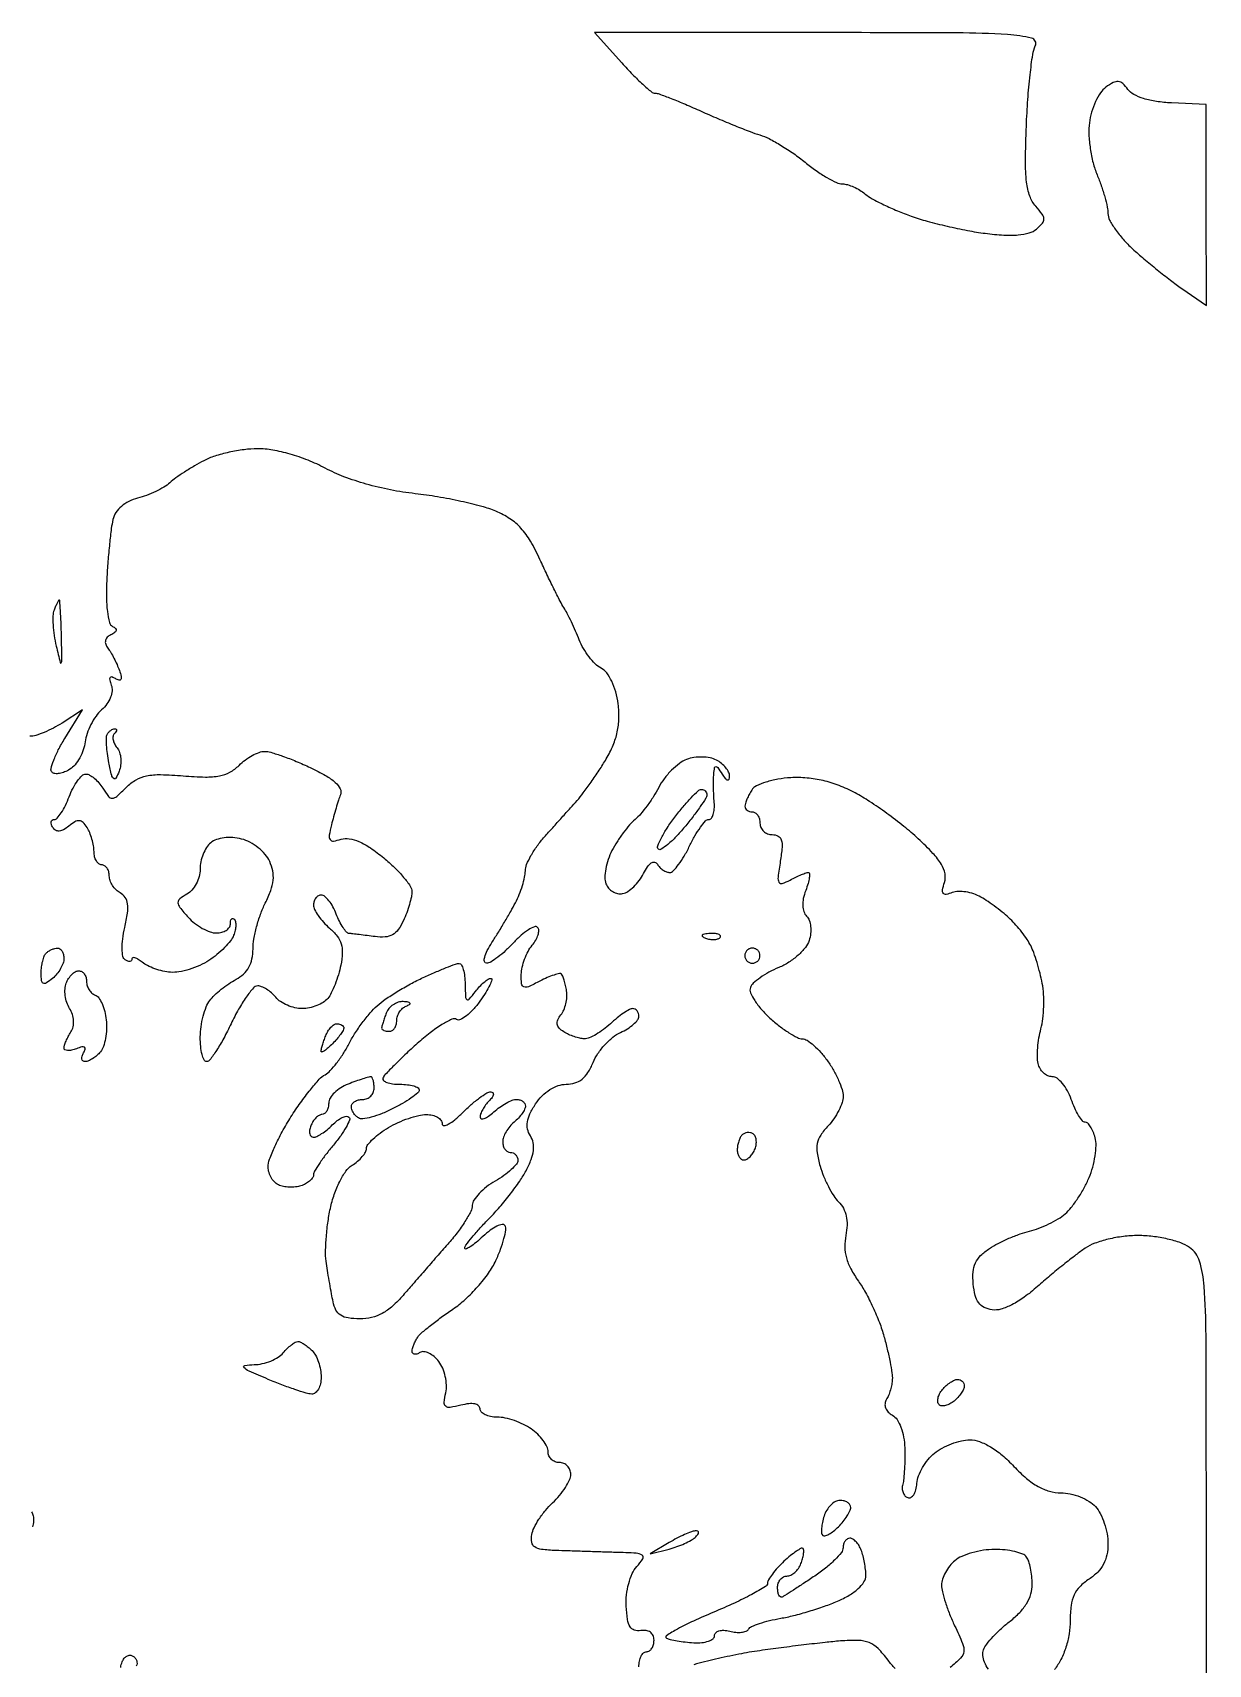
# Model space of a CAD drawing. Extents: x 0 to 102, y 0 to 135.
# Drawn here: x 88.4 to 101.54, y 117.11 to 135.36 of the extents above; entities that cross this region are included whole.
import ezdxf

# ---------------------------------------------------------------- set-up
doc = ezdxf.new("R2010")
doc.units = 0
doc.header["$MEASUREMENT"] = 0

msp = doc.modelspace()

# ---------------------------------------------------------------- linework, layer by layer
for points in [[(97.178341, 135.36), (94.67978, 135.36), (94.983568, 135.0216, 0.010392), (95.104912, 134.891955, 0.014887), (95.218157, 134.782605, 0.010673), (95.31561, 134.697684, 0.175634), (95.355571, 134.6832, -0.088704), (95.400361, 134.675191, -0.004818), (95.534953, 134.623988, -0.007381), (95.694375, 134.558844, -0.005312), (95.870443, 134.481627, 0.005136), (96.056961, 134.399748, 0.004902), (96.248023, 134.32041, 0.004865), (96.41811, 134.253646, 0.017415), (96.5286, 134.215864, -0.045466), (96.630051, 134.174691, -0.016946), (96.764401, 134.099491, -0.016628), (96.906164, 134.007131, -0.019326), (97.034326, 133.909837, 0.018627), (97.155926, 133.817256, 0.021815), (97.277993, 133.73904, 0.021402), (97.385521, 133.682589, 0.110607), (97.450664, 133.668, -0.07047), (97.507005, 133.66002, -0.03334), (97.57614, 133.634935, -0.032215), (97.646232, 133.598521, -0.039207), (97.706339, 133.555437, 0.04956), (97.782398, 133.503263, 0.013395), (97.912497, 133.436287, 0.013424), (98.065056, 133.367831, 0.01355), (98.2206, 133.307887, 0.018294), (98.398501, 133.252044, 0.009939), (98.620673, 133.195858, 0.00989), (98.84924, 133.147608, 0.015427), (99.047952, 133.116067, 0.016683), (99.256001, 133.096621, 0.035939), (99.416834, 133.098553, 0.047894), (99.53802, 133.120552, 0.104739), (99.621136, 133.164247, 0.040668), (99.686414, 133.228057, 0.189645), (99.703667, 133.276727, 0.152595), (99.684777, 133.330633, 0.023922), (99.612434, 133.418693, -0.101312), (99.546311, 133.530613, -0.053881), (99.51041, 133.68817, -0.031505), (99.497736, 133.925336, -0.007734), (99.507532, 134.316013, -0.007796), (99.524231, 134.613232, -0.009818), (99.549375, 134.887698, -0.008166), (99.578593, 135.115939, -0.073972), (99.607383, 135.21195, 0.474689), (99.566078, 135.298033, 0.044066), (99.298503, 135.338185, 0.014162), (98.729365, 135.356719, 0.001058)], [(100.642443, 134.725115, 0.04599), (100.585078, 134.790088, 0.165601), (100.535478, 134.812678, 0.148884), (100.479056, 134.801449, 0.034969), (100.396657, 134.749564, 0.087364), (100.337087, 134.687468, 0.03865), (100.281109, 134.588117, 0.036722), (100.236668, 134.47091, 0.04085), (100.211767, 134.352548, 0.043275), (100.206604, 134.220909, 0.024895), (100.221998, 134.062822, 0.024727), (100.253504, 133.904386, 0.037527), (100.297764, 133.771166, -0.015359), (100.344631, 133.648541, -0.015042), (100.384235, 133.522421, -0.015107), (100.412266, 133.409813, -0.053491), (100.4202, 133.335864, 0.122585), (100.437912, 133.264705, 0.030536), (100.500967, 133.16162, 0.029369), (100.589909, 133.049061, 0.025813), (100.69515, 132.942478, 0.009612), (100.820397, 132.83243, 0.006121), (100.9701, 132.709019, 0.006148), (101.11997, 132.591526, 0.011354), (101.24505, 132.50035), (101.52, 132.309335), (101.519412, 133.432817), (101.518823, 134.5563), (101.1293, 134.574152, -0.025424), (100.961558, 134.590412, -0.03832), (100.818432, 134.623031, -0.045553), (100.707991, 134.66865, -0.114664)], [(88.693752, 129.015, 0.269101), (88.686172, 129.010602, 0.01096), (88.670499, 128.981733, 0.016571), (88.653174, 128.945154, 0.010695), (88.635444, 128.90175, 0.084714), (88.622984, 128.839445, 0.022079), (88.624602, 128.736991, 0.021794), (88.636892, 128.618696, 0.020728), (88.659561, 128.4999, 0.002663), (88.703887, 128.315036, 0.693527), (88.715747, 128.313637, 0.124219), (88.723455, 128.346812, 0.001044), (88.717869, 128.61315, 0.003461), (88.713248, 128.767236, 0.00576), (88.706962, 128.896957, 0.001331), (88.699924, 129.009218, 0.395224)], [(89.314393, 127.5768, -0.159357), (89.329026, 127.572015, -0.259352), (89.334347, 127.560448, -0.133007), (89.327997, 127.542544, -0.04506), (89.310134, 127.521134, 0.158254), (89.295329, 127.492096, 0.085861), (89.295884, 127.451619, 0.07089), (89.311296, 127.406114, 0.056215), (89.339794, 127.362657, -0.095248), (89.367855, 127.311632, -0.056603), (89.38167, 127.243407, -0.053821), (89.380128, 127.169437, -0.061859), (89.362532, 127.101073, -0.028345), (89.326514, 127.022987, -0.476904), (89.302136, 127.018249, -0.162549), (89.279808, 127.054628, -0.007774), (89.249264, 127.1961, -0.01562), (89.232219, 127.297924, -0.019112), (89.22293, 127.393985, -0.017893), (89.221134, 127.474168, -0.114559), (89.230785, 127.51335, -0.058678), (89.246922, 127.537616, -0.054441), (89.268628, 127.558162, -0.058319), (89.29235, 127.572146, -0.104417)], [(90.988222, 127.323, -0.072356), (91.060241, 127.312523, -0.012553), (91.191419, 127.26992, -0.013415), (91.343913, 127.211481, -0.011655), (91.500461, 127.142303, -0.018986), (91.671815, 127.053665, -0.05465), (91.780222, 126.975529, -0.093354), (91.834324, 126.904495, -0.210829), (91.837578, 126.838343, 0.013661), (91.815734, 126.776409, 0.005159), (91.788469, 126.688721, 0.005106), (91.760752, 126.592665, 0.006202), (91.736819, 126.502083, 0.018796), (91.711945, 126.38441, 0.192644), (91.722114, 126.336676, 0.290261), (91.759018, 126.320404, 0.039424), (91.84517, 126.340442, -0.118855), (91.935749, 126.346859, -0.061578), (92.045127, 126.314354, -0.046343), (92.173366, 126.243547, -0.023071), (92.32199, 126.13214, -0.020396), (92.442602, 126.024167, -0.025764), (92.544466, 125.914458, -0.025368), (92.618368, 125.816451, -0.14995), (92.637, 125.755721, -0.053597), (92.630666, 125.696802, -0.017509), (92.609081, 125.611985, -0.017222), (92.578339, 125.518795, -0.018611), (92.541957, 125.430365, -0.048324), (92.484275, 125.330573, -0.109535), (92.419766, 125.272619, -0.111236), (92.337486, 125.247872, -0.050786), (92.224707, 125.251356, 0.001162), (92.134828, 125.26311, 0.001315), (92.04852, 125.273963, 0.001197), (91.975103, 125.282821, 0.007243), (91.936956, 125.286771, -0.190728), (91.906608, 125.30202, -0.034222), (91.867045, 125.353016, -0.032654), (91.826587, 125.422685, -0.024383), (91.791, 125.5041, 0.033464), (91.753848, 125.58506, 0.042913), (91.708743, 125.653472, 0.048871), (91.662728, 125.701275, 0.17856), (91.623894, 125.7156, 0.123899), (91.59083, 125.707279, 0.100779), (91.562666, 125.683846, 0.090685), (91.543741, 125.648795, 0.078713), (91.5372, 125.607502, 0.114347), (91.549238, 125.555553, 0.036118), (91.589596, 125.486294, 0.033928), (91.647309, 125.413095, 0.031815), (91.71557, 125.346678, -0.049222), (91.80004, 125.258573, -0.092436), (91.845574, 125.171456, -0.085913), (91.858486, 125.069412, -0.037983), (91.841968, 124.934089, -0.023262), (91.815131, 124.826252, -0.020764), (91.777516, 124.717128, -0.021284), (91.735439, 124.621894, -0.058599), (91.695539, 124.560413, -0.080617), (91.645526, 124.516797, -0.044191), (91.572787, 124.480033, -0.042591), (91.490277, 124.455004, -0.052395), (91.4103, 124.4466, -0.057711), (91.329524, 124.455954, -0.043604), (91.244623, 124.483877, -0.044567), (91.168452, 124.524895, -0.073891), (91.1142, 124.5735, 0.040511), (91.066767, 124.622056, 0.038758), (91.011452, 124.663123, 0.04131), (90.956811, 124.691472, 0.099329), (90.912314, 124.7004, 0.220148), (90.863913, 124.678004, 0.022816), (90.785119, 124.576144, 0.024989), (90.698878, 124.439443, 0.017398), (90.614918, 124.2774, -0.013152), (90.532674, 124.115317, -0.01964), (90.451656, 123.978656, -0.015202), (90.378977, 123.873512, -0.238255), (90.341145, 123.8544, -0.290032), (90.313132, 123.872142, -0.047907), (90.290418, 123.935167, -0.039947), (90.275143, 124.023984, -0.025067), (90.270891, 124.12935, -0.032466), (90.279505, 124.244466, -0.028334), (90.303064, 124.362964, -0.02938), (90.33684, 124.467807, -0.071216), (90.376641, 124.538531, -0.039986), (90.429679, 124.597238, -0.01989), (90.505342, 124.663117, -0.019605), (90.589626, 124.72553, -0.027194), (90.67005, 124.774158, 0.064586), (90.753728, 124.8337, 0.078161), (90.813305, 124.909308, 0.074791), (90.848545, 125.002352, 0.053237), (90.8604, 125.113379, -0.0437), (90.870097, 125.224112, -0.02163), (90.900631, 125.361987, -0.021284), (90.944904, 125.50323, -0.029113), (90.997355, 125.625738, 0.027286), (91.059113, 125.768539, 0.06234), (91.085718, 125.882627, 0.075234), (91.08101, 125.985797, 0.058001), (91.046421, 126.093166, 0.072333), (90.996199, 126.171186, 0.045779), (90.917857, 126.246087, 0.045093), (90.82528, 126.306916, 0.061401), (90.732174, 126.342873, 0.044413), (90.633708, 126.358475, 0.047248), (90.536095, 126.35593, 0.051612), (90.450161, 126.336387, 0.09175), (90.387008, 126.301084, 0.079909), (90.34148, 126.249028, 0.044249), (90.3031, 126.173596, 0.04271), (90.276972, 126.088184, 0.052924), (90.2682, 126.005545, -0.066448), (90.257334, 125.924141, -0.054507), (90.225228, 125.842409, -0.056363), (90.177893, 125.772596, -0.08827), (90.121911, 125.72674, 0.035752), (90.040265, 125.673052, 0.246949), (90.020779, 125.630947, 0.158883), (90.040773, 125.578767, 0.013631), (90.135023, 125.468736, 0.043238), (90.207543, 125.401338, 0.038319), (90.293451, 125.34434, 0.040314), (90.379279, 125.305122, 0.087226), (90.450512, 125.2926, 0.061359), (90.510198, 125.299952, 0.079851), (90.560749, 125.321593, 0.097608), (90.594589, 125.353657, 0.155675), (90.6066, 125.3913, -0.043621), (90.609652, 125.426213, -0.12791), (90.619611, 125.447996, -0.257891), (90.634175, 125.45386, -0.167382), (90.650891, 125.445709, -0.157173), (90.664368, 125.419413, -0.050454), (90.667075, 125.375085, -0.044594), (90.660191, 125.322005, -0.037096), (90.643788, 125.267484, -0.075803), (90.608679, 125.205841, -0.026726), (90.541236, 125.129328, -0.025811), (90.456955, 125.051866, -0.027505), (90.366846, 124.985243, -0.039865), (90.265603, 124.929674, -0.030938), (90.147939, 124.885326, -0.031764), (90.032298, 124.85763, -0.063167), (89.938354, 124.853362, -0.035992), (89.852272, 124.866612, -0.028186), (89.761447, 124.89283, -0.028928), (89.679359, 124.927075, -0.059986), (89.621104, 124.964654, 0.028415), (89.577183, 124.997077, 0.066187), (89.540377, 125.014716, 0.148152), (89.516906, 125.015199, 0.336169), (89.5068, 125.001866, -0.17164), (89.500463, 124.98395, -0.189521), (89.484536, 124.974909, -0.119257), (89.460062, 124.97726, -0.055169), (89.431008, 124.991057, -0.213699), (89.405121, 125.029209, -0.040806), (89.397103, 125.114692, -0.035797), (89.403763, 125.226295, -0.022668), (89.426659, 125.35467, 0.019189), (89.456456, 125.51527, 0.069344), (89.457142, 125.619039, 0.115536), (89.430511, 125.689384, 0.117697), (89.375551, 125.740024, -0.068041), (89.328678, 125.775368, -0.054815), (89.288999, 125.824503, -0.056384), (89.262049, 125.87929, -0.08634), (89.253, 125.931304, 0.067183), (89.24667, 125.978204, 0.084027), (89.228149, 126.017958, 0.099542), (89.200662, 126.044543, 0.143546), (89.1684, 126.054, -0.169824), (89.136019, 126.065325, -0.09332), (89.108271, 126.09749, -0.074289), (89.089272, 126.145416, -0.055145), (89.082505, 126.20205, 0.041834), (89.076433, 126.267589, 0.026569), (89.059013, 126.342289, 0.026634), (89.033903, 126.414304, 0.043883), (89.004352, 126.47156, 0.052434), (88.9595, 126.528297, 0.180212), (88.917734, 126.547984, 0.157662), (88.869538, 126.536757, 0.037796), (88.80168, 126.488602, -0.041672), (88.742371, 126.4472, -0.11029), (88.693323, 126.431681, -0.158582), (88.653343, 126.440949, -0.119282), (88.621039, 126.472892, -0.05858), (88.605179, 126.506885, -0.125752), (88.603189, 126.535542, -0.191088), (88.614877, 126.554249, -0.160018), (88.63726, 126.5616, 0.217128), (88.670579, 126.576785, 0.033516), (88.715576, 126.636154, 0.032253), (88.762229, 126.718192, 0.022918), (88.804104, 126.8154, -0.029417), (88.847469, 126.912573, -0.03915), (88.898561, 126.994646, -0.043718), (88.949649, 127.052607, -0.192568), (88.991134, 127.0692, -0.127924), (89.033005, 127.058309, -0.045787), (89.084309, 127.023177, -0.041756), (89.136032, 126.972476, -0.038436), (89.18021, 126.912527, 0.025585), (89.24485, 126.819925, 0.241231), (89.287426, 126.800046, 0.176002), (89.336816, 126.820062, 0.012982), (89.444401, 126.922201, -0.064458), (89.551904, 127.005061, -0.082644), (89.668504, 127.04935, -0.055515), (89.826496, 127.063158, -0.014751), (90.079477, 127.049677, 0.014845), (90.327348, 127.036515, 0.052253), (90.486282, 127.049424, 0.078429), (90.602504, 127.090798, 0.071839), (90.704303, 127.166903, -0.036532), (90.773468, 127.226637, -0.034176), (90.852094, 127.277147, -0.036015), (90.928218, 127.312122, -0.089913)], [(96.04215, 127.225427, 0.071868), (95.97148, 127.25036, 0.043456), (95.883087, 127.260019, 0.042303), (95.79082, 127.254237, 0.053571), (95.70818, 127.232768, 0.071532), (95.62788, 127.188479, 0.035348), (95.539934, 127.111729, 0.034177), (95.458322, 127.017598, 0.042202), (95.396508, 126.919353, -0.02192), (95.338246, 126.817851, -0.01762), (95.267142, 126.713953, -0.017966), (95.194495, 126.622504, -0.042733), (95.1327, 126.5616, 0.041548), (95.07123, 126.501302, 0.018155), (94.999735, 126.412103, 0.017819), (94.930252, 126.311349, 0.022715), (94.87392, 126.213571, 0.037349), (94.83159, 126.114168, 0.036295), (94.804037, 126.008624, 0.038585), (94.793829, 125.91239, 0.09906), (94.805544, 125.843706, 0.088152), (94.835753, 125.793566, 0.080423), (94.882252, 125.755018, 0.08219), (94.937544, 125.733719, 0.0988), (94.99317, 125.733346, 0.098845), (95.052075, 125.757374, 0.044599), (95.117575, 125.809639, 0.041813), (95.179108, 125.879151, 0.04466), (95.226707, 125.956483, -0.033057), (95.270962, 126.03226, -0.095594), (95.313737, 126.075045, -0.198906), (95.351107, 126.082707, -0.209685), (95.381875, 126.061483, 0.057141), (95.409651, 126.02626, 0.050069), (95.445855, 125.99645, 0.052827), (95.484594, 125.976121, 0.094704), (95.519762, 125.9694, 0.205963), (95.559412, 125.986457, 0.028654), (95.618428, 126.056379, 0.028907), (95.681949, 126.152092, 0.020791), (95.741938, 126.2655, -0.019259), (95.801488, 126.378918, -0.027169), (95.863687, 126.474621, -0.026059), (95.921021, 126.545121, -0.21208), (95.958123, 126.5616, 0.241332), (95.985664, 126.575715, 0.080247), (96.006553, 126.617515, 0.058701), (96.018131, 126.679039, 0.03741), (96.01769, 126.75195, -0.009262), (96.012564, 126.834119, -0.007195), (96.009932, 126.923662, -0.007282), (96.009895, 127.007257, -0.017421), (96.012931, 127.0692, -0.015379), (96.02125, 127.141499, -0.372264), (96.035482, 127.1538, -0.244868), (96.055847, 127.143191, -0.009123), (96.1056, 127.0692, 0.024608), (96.140947, 127.019995, 0.15542), (96.166266, 127.003032, 0.392538), (96.18259, 127.011247, 0.08618), (96.188905, 127.045073, 0.118455), (96.17869, 127.090074, 0.056065), (96.14633, 127.140446, 0.05104), (96.098684, 127.188127, 0.050317)], [(95.87295, 126.896917, -0.100733), (95.896983, 126.89323, -0.106837), (95.917093, 126.880456, -0.106869), (95.930129, 126.860521, -0.100848), (95.934124, 126.83655, -0.13305), (95.922281, 126.79832, -0.009559), (95.860544, 126.704918, -0.012886), (95.780852, 126.595377, -0.009362), (95.686833, 126.477541, -0.016929), (95.589366, 126.367754, -0.028295), (95.499392, 126.283201, -0.028175), (95.425138, 126.22775, -0.356692), (95.3928, 126.231, -0.299844), (95.385601, 126.266014, -0.024233), (95.426584, 126.355773, -0.02634), (95.490941, 126.465755, -0.01674), (95.576641, 126.586926, -0.011761), (95.670463, 126.704723, -0.016684), (95.759736, 126.804585, -0.012752), (95.83736, 126.881754, -0.178975)], [(95.97165, 125.285921, 0.018894), (95.908511, 125.280926, 0.168741), (95.883828, 125.26897, 0.470617), (95.885287, 125.253552, 0.054073), (95.920537, 125.234809, 0.051402), (95.966803, 125.221608, 0.05415), (96.013972, 125.218442, 0.060344), (96.055029, 125.225139, 0.126455), (96.082687, 125.241488, 0.296942), (96.086597, 125.260003, 0.208169), (96.071154, 125.275624, 0.077125), (96.030547, 125.284991, 0.028489)], [(88.6749, 125.1234, -0.162102), (88.701792, 125.114446, -0.096281), (88.724691, 125.089166, -0.077653), (88.74016, 125.05143, -0.05858), (88.7454, 125.006859, -0.086594), (88.736282, 124.954603, -0.04354), (88.708123, 124.893615, -0.041499), (88.667056, 124.833909, -0.048188), (88.6185, 124.785, -0.025052), (88.549364, 124.733242, -0.264713), (88.515509, 124.730698, -0.263084), (88.495899, 124.758534, -0.024807), (88.4916, 124.845141, -0.030779), (88.495758, 124.91262, -0.031477), (88.508167, 124.978564, -0.033162), (88.526276, 125.034092, -0.101309), (88.548, 125.067, -0.053359), (88.574767, 125.088591, -0.038504), (88.608542, 125.106833, -0.03911), (88.643792, 125.119304, -0.065559)], [(96.444, 125.1234, 0.099038), (96.411713, 125.116941, 0.097945), (96.384251, 125.098549, 0.097945), (96.365859, 125.071087, 0.099038), (96.3594, 125.0388, 0.099038), (96.365859, 125.006513, 0.097945), (96.384251, 124.979051, 0.097945), (96.411713, 124.960659, 0.099038), (96.444, 124.9542, 0.099038), (96.476287, 124.960659, 0.097945), (96.503749, 124.979051, 0.097945), (96.522141, 125.006513, 0.099038), (96.5286, 125.0388, 0.099038), (96.522141, 125.071087, 0.097945), (96.503749, 125.098549, 0.097945), (96.476287, 125.116941, 0.099038)], [(88.911945, 124.8696, -0.136243), (88.945219, 124.860362, -0.100301), (88.973569, 124.834394, -0.086534), (88.992652, 124.795552, -0.071124), (88.9992, 124.74975, 0.07468), (89.006443, 124.701524, 0.067199), (89.027622, 124.655632, 0.070386), (89.058971, 124.618945, 0.10069), (89.095956, 124.597648, -0.16159), (89.134987, 124.568456, -0.048006), (89.171989, 124.50266, -0.042661), (89.201765, 124.416033, -0.034913), (89.218921, 124.319575, -0.036919), (89.222233, 124.217413, -0.034751), (89.210693, 124.113746, -0.036686), (89.18726, 124.023367, -0.091681), (89.154106, 123.964077, -0.038585), (89.113424, 123.92211, -0.037902), (89.066546, 123.886618, -0.040491), (89.020653, 123.86206, -0.102961), (88.983848, 123.8544, -0.160116), (88.958889, 123.862603, -0.191079), (88.945858, 123.883474, -0.125695), (88.948086, 123.915448, -0.058549), (88.965785, 123.953377, 0.059284), (88.984756, 123.994185, 0.357523), (88.976902, 124.014432, 0.196415), (88.947305, 124.018187, 0.026179), (88.886178, 123.998332, -0.035931), (88.832286, 123.981981, -0.067921), (88.787134, 123.978038, -0.113332), (88.757547, 123.986361, -0.280039), (88.746695, 124.005105, -0.07501), (88.752087, 124.036318, -0.020606), (88.7698, 124.083095, -0.020339), (88.794522, 124.135083, -0.019956), (88.823531, 124.18523, 0.084036), (88.848193, 124.244105, 0.07124), (88.854044, 124.311375, 0.066771), (88.840628, 124.381583, 0.059089), (88.808884, 124.448974, -0.060574), (88.778288, 124.514432, -0.046373), (88.760757, 124.591534, -0.047452), (88.757997, 124.668044, -0.077059), (88.771693, 124.731493, -0.051203), (88.798441, 124.784318, -0.055572), (88.834753, 124.829031, -0.062634), (88.87466, 124.859532, -0.132641)], [(93.16575, 124.952342, -0.287799), (93.190422, 124.937847, -0.050058), (93.211352, 124.885313, -0.041121), (93.226263, 124.81057, -0.025792), (93.231891, 124.72155, 0.00762), (93.235681, 124.580165, 0.227511), (93.252033, 124.549467, 0.392187), (93.278756, 124.552515, 0.015105), (93.346967, 124.63695, -0.023693), (93.394387, 124.693629, -0.02921), (93.443931, 124.74151, -0.029952), (93.489075, 124.775832, -0.148619), (93.519237, 124.785, -0.503359), (93.531067, 124.76905, -0.037663), (93.508236, 124.710154, -0.028726), (93.463086, 124.628006, -0.014701), (93.397692, 124.530205, -0.028829), (93.322272, 124.436253, -0.043847), (93.245669, 124.36502, -0.053448), (93.178439, 124.323368, -0.255727), (93.134942, 124.325669, 0.256269), (93.084148, 124.328304, 0.025213), (92.972829, 124.267443, 0.026916), (92.839706, 124.175475, 0.01796), (92.697261, 124.056879, 0.006258), (92.558704, 123.92967, 0.008543), (92.437297, 123.811396, 0.005975), (92.338988, 123.709896, 0.092145), (92.3127, 123.669216, 0.322133), (92.318915, 123.643065, 0.092316), (92.356983, 123.620756, 0.056575), (92.42124, 123.605511, 0.029987), (92.50305, 123.6006, -0.027491), (92.586646, 123.596, -0.043826), (92.65679, 123.581962, -0.05499), (92.705631, 123.561599, -0.281804), (92.719519, 123.53715, -0.215007), (92.703616, 123.504757, -0.019301), (92.629922, 123.448469, -0.022395), (92.532513, 123.386185, -0.015558), (92.417431, 123.324358, -0.021769), (92.2968, 123.270725, -0.028691), (92.182459, 123.233156, -0.028783), (92.087154, 123.213585, -0.176439), (92.038813, 123.2236, -0.065003), (92.008741, 123.248088, -0.051916), (91.983292, 123.281298, -0.053432), (91.965984, 123.317748, -0.084342), (91.9602, 123.351793, -0.156819), (91.969963, 123.382155, -0.097386), (91.997477, 123.408015, -0.079459), (92.038574, 123.425472, -0.06085), (92.0871, 123.4314, 0.099038), (92.13553, 123.441088, 0.097945), (92.176723, 123.468677, 0.097945), (92.204312, 123.50987, 0.099038), (92.214, 123.5583, 0.027432), (92.21133, 123.606924, 0.043151), (92.203192, 123.647923, 0.053281), (92.191393, 123.676739, 0.275595), (92.177207, 123.6852, 0.073755), (92.153368, 123.681664, 0.004956), (92.087477, 123.660964, 0.007041), (92.00921, 123.634296, 0.005212), (91.923407, 123.602694, 0.048358), (91.840396, 123.56157, 0.054039), (91.770146, 123.506532, 0.061413), (91.722121, 123.446603, 0.139113), (91.7064, 123.391194, -0.056632), (91.700794, 123.341854, -0.07603), (91.684208, 123.300092, -0.095172), (91.659672, 123.272095, -0.166881), (91.630851, 123.2622, 0.13875), (91.598373, 123.25301, 0.061199), (91.56319, 123.224923, 0.053891), (91.530835, 123.183843, 0.048303), (91.506606, 123.1353, 0.051393), (91.493482, 123.08669, 0.093321), (91.494511, 123.045677, 0.142539), (91.509003, 123.018791, 0.200957), (91.533812, 123.0084, 0.114294), (91.571982, 123.017241, 0.029146), (91.627653, 123.048635, 0.028157), (91.688674, 123.092945, 0.025267), (91.746686, 123.145371, -0.033856), (91.802707, 123.19428, -0.051765), (91.857756, 123.227773, -0.067251), (91.903982, 123.242522, -0.244703), (91.932456, 123.233544, -0.301915), (91.939233, 123.199932, -0.029631), (91.901699, 123.121571, -0.029653), (91.84079, 123.02554, -0.018749), (91.759227, 122.920882, 0.011936), (91.674192, 122.814784, 0.015901), (91.60242, 122.714242, 0.013147), (91.548233, 122.628172, 0.134702), (91.5372, 122.58796, -0.148143), (91.52812, 122.557987, -0.058685), (91.499923, 122.524884, -0.051268), (91.458851, 122.493946, -0.044212), (91.4103, 122.470206, -0.055611), (91.352441, 122.455106, -0.036064), (91.2834, 122.450119, -0.036064), (91.214359, 122.455106, -0.055611), (91.1565, 122.470206, -0.096553), (91.107981, 122.500552, -0.066862), (91.066877, 122.550779, -0.064314), (91.039084, 122.612374, -0.073989), (91.0296, 122.676113, -0.089445), (91.044976, 122.761375, -0.017737), (91.104507, 122.90526, -0.018261), (91.186984, 123.069949, -0.016093), (91.284603, 123.235422, -0.013109), (91.391451, 123.394523, -0.015168), (91.501623, 123.540068, -0.014296), (91.601553, 123.657069, -0.081463), (91.665305, 123.707865, 0.076543), (91.723028, 123.752942, 0.023577), (91.795034, 123.837077, 0.022976), (91.86781, 123.94015, 0.02333), (91.930424, 124.048955, -0.023376), (91.996786, 124.164249, -0.016722), (92.081126, 124.28688, -0.016939), (92.169547, 124.398538, -0.034396), (92.247672, 124.478717, -0.032222), (92.33937, 124.550651, -0.013084), (92.472668, 124.636958, -0.012883), (92.621306, 124.722591, -0.016011), (92.7639, 124.794109, -0.006183), (92.89814, 124.854138, -0.008256), (93.021533, 124.905095, -0.00607), (93.125591, 124.944616, -0.080564)], [(92.540301, 124.524521, 0.089505), (92.483327, 124.517042, 0.07007), (92.427049, 124.489929, 0.069466), (92.379997, 124.448025, 0.084726), (92.349951, 124.397381, 0.008099), (92.330289, 124.343551, 0.009838), (92.313684, 124.292478, 0.008575), (92.301348, 124.249171, 0.065182), (92.2986, 124.228181, 0.219396), (92.304841, 124.214641, 0.077854), (92.323451, 124.203193, 0.059196), (92.350807, 124.19539, 0.039921), (92.3832, 124.1928, 0.140362), (92.415461, 124.202039, 0.099913), (92.442949, 124.228006, 0.085122), (92.461462, 124.266842, 0.068857), (92.4678, 124.31265, -0.080074), (92.475699, 124.361656, -0.064399), (92.498864, 124.409829, -0.065245), (92.533119, 124.449911, -0.087674), (92.57355, 124.475171, 0.036995), (92.611599, 124.493903, 0.432325), (92.614883, 124.508369, 0.216883), (92.596449, 124.519691, 0.018903)], [(91.800051, 124.2774, -0.062127), (91.828939, 124.273797, -0.080435), (91.853408, 124.263199, -0.097925), (91.869784, 124.247494, -0.153976), (91.8756, 124.229057, -0.136573), (91.86834, 124.202974, -0.020956), (91.838323, 124.157638, -0.0221), (91.797289, 124.105944, -0.017569), (91.7487, 124.053814, -0.015368), (91.699955, 124.007977, -0.032802), (91.659077, 123.976359, -0.056968), (91.631187, 123.961877, -0.525687), (91.6218, 123.968338, -0.06131), (91.624724, 123.99209, -0.010029), (91.636884, 124.036903, -0.010912), (91.653491, 124.08931, -0.009428), (91.673151, 124.143581, -0.045844), (91.69839, 124.194776, -0.052351), (91.731611, 124.238091, -0.059761), (91.767391, 124.267775, -0.144282)], [(93.519147, 123.516, -0.198932), (93.541048, 123.506928, -0.248031), (93.547445, 123.486178, -0.111057), (93.53332, 123.453536, -0.038971), (93.49992, 123.41448, 0.035578), (93.461071, 123.36967, 0.033778), (93.428221, 123.319049, 0.035624), (93.405445, 123.270273, 0.091668), (93.3984, 123.232168, 0.343838), (93.412296, 123.21435, 0.15412), (93.443846, 123.216237, 0.06536), (93.493643, 123.24319, 0.027238), (93.553111, 123.291388, -0.028703), (93.619623, 123.344973, -0.029174), (93.691484, 123.390271, -0.030498), (93.758344, 123.422005, -0.095833), (93.806911, 123.4314, -0.073298), (93.844774, 123.425819, -0.087812), (93.876893, 123.409592, -0.100558), (93.898364, 123.38547, -0.132491), (93.906, 123.357159, -0.117955), (93.897461, 123.321467, -0.036411), (93.868723, 123.273789, -0.034151), (93.827665, 123.223378, -0.031583), (93.7791, 123.1776, 0.048188), (93.730544, 123.128691, 0.041499), (93.689477, 123.068985, 0.04354), (93.661318, 123.007997, 0.086594), (93.6522, 122.955741, 0.070908), (93.658548, 122.911203, 0.086403), (93.677051, 122.873434, 0.100269), (93.704539, 122.848183, 0.136626), (93.7368, 122.8392, -0.103781), (93.769081, 122.832427, -0.09894), (93.796549, 122.813193, -0.096759), (93.814956, 122.78446, -0.09449), (93.8214, 122.750665, -0.175479), (93.805752, 122.707452, -0.033251), (93.747003, 122.645804, -0.031892), (93.665107, 122.579681, -0.02454), (93.568135, 122.518015, 0.034523), (93.471027, 122.453507, 0.039764), (93.388533, 122.378957, 0.043684), (93.330567, 122.305662, 0.14147), (93.312372, 122.247, -0.115389), (93.295128, 122.179311, -0.02119), (93.230418, 122.066704, -0.021763), (93.141581, 121.93891, -0.018285), (93.036887, 121.811426, 0.001042), (92.915974, 121.674131, 0.000695), (92.777991, 121.516353, 0.000699), (92.644577, 121.362937, 0.001371), (92.538883, 121.240376, -0.03314), (92.420231, 121.119266, -0.058406), (92.305798, 121.038825, -0.066185), (92.186567, 120.99342, -0.057984), (92.054045, 120.978, -0.035067), (91.92334, 120.987178, -0.107236), (91.840443, 121.017802, -0.133284), (91.788018, 121.075416, -0.068179), (91.755445, 121.16835, -0.004436), (91.737987, 121.258107, -0.002203), (91.717365, 121.372197, -0.002186), (91.697028, 121.490646, -0.003208), (91.680267, 121.594999, -0.040487), (91.671835, 121.712056, -0.015891), (91.67844, 121.873851, -0.015607), (91.696706, 122.049202, -0.018784), (91.725162, 122.212458, -0.030455), (91.768562, 122.368654, -0.033678), (91.829493, 122.513074, -0.036465), (91.898996, 122.629161, -0.10038), (91.967928, 122.694459, 0.036174), (92.029718, 122.739565, 0.040346), (92.081968, 122.791619, 0.044221), (92.118302, 122.842705, 0.133243), (92.1294, 122.88361, -0.171172), (92.144642, 122.926826, -0.033224), (92.201575, 122.988613, -0.031844), (92.28103, 123.055017, -0.024738), (92.375103, 123.11706, -0.027476), (92.482183, 123.17262, -0.023293), (92.600712, 123.219565, -0.023944), (92.712923, 123.252155, -0.058762), (92.798103, 123.2622, -0.056625), (92.865919, 123.254495, -0.076024), (92.923319, 123.231701, -0.095168), (92.9618, 123.197982, -0.166897), (92.9754, 123.158373, 0.429069), (92.995482, 123.139279, 0.113583), (93.043176, 123.152821, 0.04946), (93.117443, 123.203813, 0.021222), (93.206127, 123.285273, -0.016472), (93.300499, 123.373623, -0.021083), (93.393252, 123.448224, -0.019531), (93.474201, 123.503147, -0.140178)], [(96.452105, 123.045691, 0.085976), (96.42163, 123.057935, 0.075821), (96.387408, 123.059962, 0.077371), (96.354777, 123.051748, 0.096382), (96.3289, 123.0343, 0.08039), (96.308138, 123.005521, 0.037785), (96.290692, 122.962957, 0.03618), (96.27879, 122.914557, 0.042226), (96.2748, 122.8674, 0.065168), (96.280444, 122.824277, 0.082647), (96.296992, 122.787735, 0.098991), (96.321538, 122.763291, 0.147551), (96.350349, 122.7546, 0.136521), (96.382755, 122.763616, 0.061742), (96.417704, 122.791081, 0.054508), (96.449721, 122.831286, 0.049338), (96.473554, 122.878791, 0.056933), (96.486636, 122.929462, 0.066782), (96.486912, 122.979046, 0.078055), (96.474954, 123.020072, 0.145469)], [(91.361439, 120.7242, -0.113127), (91.390165, 120.717616, -0.029535), (91.431743, 120.694379, -0.028463), (91.477205, 120.661537, -0.025726), (91.52028, 120.62268, -0.075503), (91.559216, 120.5698, -0.038434), (91.591978, 120.493824, -0.037078), (91.61432, 120.408529, -0.045545), (91.6218, 120.32658, -0.052573), (91.613987, 120.252477, -0.074666), (91.590736, 120.190546, -0.097004), (91.556383, 120.149894, -0.182086), (91.51605, 120.136727, -0.061844), (91.454068, 120.147252, -0.008578), (91.329533, 120.186991, -0.009716), (91.183111, 120.239689, -0.008098), (91.0296, 120.3012, -0.004525), (90.815359, 120.393387, -0.097502), (90.759268, 120.432572, -0.608618), (90.767462, 120.456744, -0.032318), (90.871191, 120.465673, 0.04932), (90.964027, 120.47685, 0.040938), (91.059121, 120.506288, 0.042639), (91.142408, 120.548309, 0.081575), (91.1988, 120.5973, -0.024603), (91.243327, 120.645877, -0.029282), (91.290019, 120.686923, -0.03024), (91.332613, 120.716196, -0.136249)], [(98.738559, 120.3012, -0.099038), (98.766892, 120.295532, -0.097945), (98.790992, 120.279392, -0.097945), (98.807132, 120.255292, -0.099038), (98.8128, 120.226959, -0.110009), (98.804997, 120.191921, -0.038704), (98.779449, 120.146847, -0.036176), (98.742711, 120.100029, -0.035119), (98.699266, 120.058493, -0.050081), (98.651765, 120.026506, -0.065951), (98.602946, 120.008083, -0.081757), (98.560303, 120.005265, -0.173777), (98.5308, 120.0192, -0.173777), (98.516865, 120.048703, -0.081757), (98.519683, 120.091346, -0.065951), (98.538106, 120.140165, -0.050081), (98.570093, 120.187666, -0.035119), (98.611629, 120.231111, -0.036176), (98.658447, 120.267849, -0.038704), (98.703521, 120.293397, -0.110009)], [(97.422601, 118.9476, 0.126775), (97.372108, 118.934588, 0.069401), (97.320635, 118.896025, 0.062016), (97.276014, 118.839162, 0.058604), (97.245676, 118.772025, 0.025347), (97.227266, 118.701872, 0.033241), (97.218057, 118.636288, 0.03511), (97.217904, 118.582915, 0.18147), (97.229904, 118.556496, 0.27473), (97.254459, 118.550248, 0.053682), (97.298356, 118.568514, 0.043387), (97.351447, 118.603931, 0.027601), (97.406829, 118.653514, 0.026114), (97.459254, 118.711722, 0.028718), (97.503565, 118.773327, 0.029856), (97.534883, 118.829788, 0.112151), (97.5438, 118.869043, 0.15215), (97.534467, 118.899002, 0.09825), (97.508198, 118.924524, 0.081063), (97.468941, 118.941741, 0.062968)], [(95.80527, 118.606202, 0.080356), (95.761415, 118.59742, 0.015559), (95.686381, 118.566652, 0.016182), (95.600267, 118.524777, 0.014323), (95.5134, 118.475773), (95.3019, 118.348342), (95.5134, 118.403679, 0.021171), (95.600266, 118.430383, 0.019921), (95.686381, 118.46482, 0.020345), (95.760174, 118.501467, 0.06254), (95.80527, 118.534109, 0.033297), (95.835312, 118.566178, 0.173253), (95.84334, 118.58865, 0.325303), (95.833407, 118.602302, 0.087738)], [(97.534749, 118.5246, 0.13821), (97.505856, 118.516458, 0.098966), (97.481085, 118.493536, 0.084929), (97.464217, 118.459267, 0.069625), (97.458153, 118.41885, -0.167873), (97.439036, 118.365243, -0.027559), (97.364529, 118.282036, -0.027688), (97.262057, 118.190326, -0.021289), (97.140903, 118.1016, -0.001924), (97.016186, 118.018873, -0.002623), (96.903088, 117.945325, -0.001723), (96.80761, 117.88441, -0.030016), (96.77535, 117.8666, -0.275439), (96.756638, 117.868348, -0.126542), (96.740497, 117.88797, -0.072476), (96.729532, 117.924456, -0.036824), (96.726, 117.97235, -0.078786), (96.733828, 118.021723, -0.09072), (96.756476, 118.063633, -0.100778), (96.790181, 118.091651, -0.123791), (96.829749, 118.1016, 0.116137), (96.873388, 118.111875, 0.065576), (96.918691, 118.142434, 0.059921), (96.958713, 118.187454, 0.060219), (96.98684, 118.240609, 0.023728), (97.005127, 118.295984, 0.032414), (97.015907, 118.34739, 0.033821), (97.019012, 118.389108, 0.200647), (97.010885, 118.408915, 0.332442), (96.990247, 118.411897, 0.022387), (96.936086, 118.379199, 0.025073), (96.870115, 118.330279, 0.015457), (96.797393, 118.266611, 0.019603), (96.726871, 118.195547, 0.024319), (96.667307, 118.123924, 0.023774), (96.624084, 118.060416, 0.138383), (96.6132, 118.021843, -0.265844), (96.591323, 117.983604, -0.009255), (96.436487, 117.896394, -0.01505), (96.242188, 117.799075, -0.00969), (96.011623, 117.697527, 0.009104), (95.785939, 117.598444, 0.01713), (95.608152, 117.508991, 0.015038), (95.481816, 117.434885, 0.579269), (95.482873, 117.408381, 0.064366), (95.525301, 117.392781, 0.013679), (95.602648, 117.377391, 0.014098), (95.693941, 117.364446, 0.012987), (95.78835, 117.35624, 0.038282), (95.877454, 117.357648, 0.059185), (95.952659, 117.373722, 0.080142), (96.00375, 117.40089, 0.234702), (96.021, 117.435615, -0.200841), (96.03448, 117.46782, -0.124221), (96.070395, 117.488902, -0.08511), (96.124997, 117.495144, -0.049987), (96.190116, 117.484909, 0.040444), (96.257891, 117.472931, 0.05058), (96.32173, 117.473377, 0.059292), (96.372785, 117.485143, 0.169669), (96.400681, 117.507752, -0.153485), (96.434454, 117.536935, -0.020486), (96.523422, 117.571143, -0.022133), (96.635439, 117.603578, -0.016948), (96.760316, 117.629372, 0.019704), (96.905056, 117.660101, 0.011078), (97.078226, 117.708169, 0.011042), (97.25118, 117.764525, 0.017701), (97.39575, 117.821011, 0.030969), (97.527073, 117.887685, 0.050751), (97.627545, 117.961423, 0.064298), (97.691844, 118.036558, 0.145876), (97.713, 118.107529, 0.027674), (97.709292, 118.174471, 0.017171), (97.697916, 118.252375, 0.017212), (97.68134, 118.328732, 0.029564), (97.661649, 118.390781, 0.045844), (97.63641, 118.441976, 0.052351), (97.603189, 118.485291, 0.059761), (97.567409, 118.514975, 0.144282)]]:
    msp.add_lwpolyline(points, format="xyb", close=True)
for points in [[(95.175, 117.0864, -0.048028), (95.181234, 117.151154, -0.068025), (95.199851, 117.205897, -0.088204), (95.227293, 117.242785, -0.191087), (95.2596, 117.2556, 0.152244), (95.291864, 117.265657, 0.098234), (95.319349, 117.293966, 0.08103), (95.33789, 117.33627, 0.062925), (95.3442, 117.386209, 0.106017), (95.333366, 117.436728, 0.132787), (95.303101, 117.473659, 0.12006), (95.255668, 117.492675, 0.077316), (95.19615, 117.491959, -0.114818), (95.123769, 117.496472, -0.186927), (95.075775, 117.53376, -0.101193), (95.047248, 117.61466, -0.021845), (95.0333, 117.7632, -0.039779), (95.037061, 117.890307, -0.038118), (95.060825, 118.017093, -0.040554), (95.100481, 118.128294, -0.077845), (95.152162, 118.20735, 0.040255), (95.218996, 118.294557, 0.410331), (95.210571, 118.335007, 0.133909), (95.145679, 118.356546, 0.006293), (94.913162, 118.366238, -0.000376), (94.748878, 118.371139, -0.00026), (94.56299, 118.376921, -0.000262), (94.38434, 118.382665, -0.000538), (94.2444, 118.387388, -0.019884), (94.086689, 118.399171, -0.118538), (94.009741, 118.427287, -0.210079), (93.976774, 118.478677, -0.082532), (93.977501, 118.56466, -0.072136), (94.002871, 118.641948, -0.029578), (94.057888, 118.737963, -0.028506), (94.130133, 118.835715, -0.032493), (94.210151, 118.920171, 0.031379), (94.28801, 119.001982, 0.032731), (94.353837, 119.091798, 0.034656), (94.399855, 119.176486, 0.107528), (94.4136, 119.23966, 0.095882), (94.403927, 119.289638, 0.097147), (94.376323, 119.332137, 0.098652), (94.335124, 119.360589, 0.102287), (94.2867, 119.3706, -0.09517), (94.238263, 119.379904, -0.096952), (94.197077, 119.406468, -0.098801), (94.169505, 119.446111, -0.103046), (94.1598, 119.492703, 0.115592), (94.146649, 119.548829, 0.04435), (94.104568, 119.617624, 0.040914), (94.043718, 119.687088, 0.039673), (93.971776, 119.746503, 0.040561), (93.885688, 119.796936, 0.02896), (93.782385, 119.839514, 0.029415), (93.678456, 119.868752, 0.053908), (93.591076, 119.8782, -0.0467), (93.517331, 119.885103, -0.066666), (93.454999, 119.905745, -0.086784), (93.412948, 119.936153, -0.195327), (93.3984, 119.971971, 0.219111), (93.382544, 120.006418, 0.131307), (93.341156, 120.026251, 0.07608), (93.27394, 120.028529, 0.03199), (93.184748, 120.012119, -0.020981), (93.062949, 119.986928, -0.215186), (93.014458, 119.999927, -0.253949), (92.996837, 120.04309, -0.028667), (93.01504, 120.150998, 0.06575), (93.022995, 120.236184, 0.044643), (93.010601, 120.332931, 0.044634), (92.981223, 120.425967, 0.065615), (92.93822, 120.500022, 0.050954), (92.88534, 120.555774, 0.066219), (92.826427, 120.594184, 0.081509), (92.770765, 120.610363, 0.170056), (92.727229, 120.600779, -0.054299), (92.692726, 120.584321, -0.120122), (92.663885, 120.5815, -0.194081), (92.645373, 120.592223, -0.171998), (92.638295, 120.613457, -0.063816), (92.643106, 120.646085, -0.02622), (92.657468, 120.688531, -0.025423), (92.677859, 120.733046, -0.029704), (92.701745, 120.772917, -0.06488), (92.744552, 120.820873, -0.009968), (92.843103, 120.902634, -0.010991), (92.964097, 120.994736, -0.009343), (93.095681, 121.086696, 0.037974), (93.23352, 121.195271, 0.025868), (93.373351, 121.337765, 0.026133), (93.494623, 121.490213, 0.04668), (93.575038, 121.628584, 0.018516), (93.628334, 121.756017, 0.025045), (93.6663, 121.874942, 0.023654), (93.687475, 121.973497, 0.18143), (93.678482, 122.019117, 0.309064), (93.647166, 122.033017, 0.066931), (93.587807, 122.013645, 0.048178), (93.512614, 121.96802, 0.028137), (93.431775, 121.900215, -0.014457), (93.353981, 121.831255, -0.029925), (93.288706, 121.783006, -0.046396), (93.243195, 121.759082, -0.534046), (93.2292, 121.768448, -0.163155), (93.24091, 121.80338, -0.009941), (93.309967, 121.891119, -0.013981), (93.398817, 121.993524, -0.009835), (93.50415, 122.103845, 0.018037), (93.61923, 122.228401, 0.013329), (93.737681, 122.373939, 0.013509), (93.842331, 122.517627, 0.029233), (93.913051, 122.634539, 0.028), (93.970451, 122.759839, 0.06278), (93.996115, 122.861111, 0.082457), (93.99253, 122.946956, 0.089352), (93.961173, 123.024446, -0.086326), (93.929923, 123.100355, -0.095465), (93.927708, 123.179631, -0.073366), (93.956523, 123.269934, -0.031183), (94.019522, 123.380556, -0.04948), (94.092283, 123.470733, -0.055863), (94.178678, 123.540796, -0.060571), (94.271422, 123.585457, -0.082132), (94.362987, 123.6006, 0.076382), (94.459113, 123.615371, 0.094211), (94.538861, 123.658195, 0.081368), (94.605501, 123.732999, 0.043193), (94.662854, 123.843426, -0.050057), (94.71646, 123.943268, -0.036433), (94.794339, 124.042464, -0.037084), (94.883074, 124.126505, -0.064232), (94.969218, 124.180012, 0.032374), (95.047987, 124.222255, 0.040565), (95.114552, 124.271614, 0.045321), (95.161208, 124.320598, 0.16921), (95.175, 124.360186, 0.077934), (95.169823, 124.393198, 0.090298), (95.154835, 124.421216, 0.100781), (95.132533, 124.439947, 0.125073), (95.106352, 124.4466, 0.12887), (95.069174, 124.436856, 0.020464), (95.00452, 124.396897, 0.021527), (94.930656, 124.342184, 0.017359), (94.85609, 124.2774, -0.027536), (94.778532, 124.212738, -0.029116), (94.695721, 124.158283, -0.030403), (94.619368, 124.120198, -0.103809), (94.565187, 124.109495, -0.052681), (94.514625, 124.115445, -0.026052), (94.452324, 124.132987, -0.025522), (94.388948, 124.158124, -0.033898), (94.33444, 124.187648, -0.059668), (94.282709, 124.229769, -0.15126), (94.261078, 124.272564, -0.151496), (94.267429, 124.320049, -0.059915), (94.302425, 124.376702, 0.067582), (94.334854, 124.431039, 0.041884), (94.358227, 124.501709, 0.041333), (94.369813, 124.576817, 0.057586), (94.366783, 124.644702, 0.015096), (94.354879, 124.706652, 0.018226), (94.339853, 124.76395, 0.017083), (94.323982, 124.810728, 0.106437), (94.310335, 124.831865, 0.257458), (94.287234, 124.838543, 0.022378), (94.226096, 124.821801, 0.025014), (94.150869, 124.793309, 0.016628), (94.067603, 124.753566, -0.013643), (93.93932, 124.691393, -0.194884), (93.889536, 124.689447, -0.290598), (93.863853, 124.722586, -0.028489), (93.859966, 124.828389, -0.051341), (93.869965, 124.909386, -0.032772), (93.897209, 125.000367, -0.032774), (93.936103, 125.086999, -0.051382), (93.981506, 125.154781, 0.041626), (94.022386, 125.213316, 0.058006), (94.047865, 125.271845, 0.0732), (94.055324, 125.321693, 0.199538), (94.04198, 125.35402, 0.298696), (94.006176, 125.36146, 0.047732), (93.939229, 125.327367, 0.039635), (93.858077, 125.266229, 0.024567), (93.7727, 125.182776, -0.019713), (93.684889, 125.095261, -0.024444), (93.596309, 125.021344, -0.02393), (93.517713, 124.967727, -0.138583), (93.469846, 124.9542, -0.370696), (93.447779, 124.973167, -0.102804), (93.450451, 125.022541, -0.054417), (93.479335, 125.097528, -0.025988), (93.531475, 125.18685, 0.006892), (93.597928, 125.291319, 0.004531), (93.671654, 125.413287, 0.004559), (93.741264, 125.533323, 0.008761), (93.794483, 125.631, 0.02407), (93.836813, 125.722517, 0.020557), (93.872659, 125.822581, 0.021061), (93.897688, 125.916378, 0.053808), (93.905479, 125.986191, -0.09796), (93.919821, 126.057335, -0.029305), (93.968454, 126.157295, -0.028151), (94.037522, 126.265599, -0.027112), (94.119131, 126.366891, 0.000197), (94.211786, 126.470007, 0.000146), (94.314055, 126.583981, 0.000148), (94.410494, 126.691586, 0.000335), (94.483409, 126.7731, 0.020901), (94.553585, 126.858597, 0.008669), (94.641455, 126.979577, 0.00856), (94.731265, 127.11264, 0.010929), (94.80919, 127.2384, 0.033304), (94.886847, 127.392692, 0.046436), (94.93351, 127.539932, 0.047632), (94.951475, 127.690299, 0.037726), (94.943011, 127.853859, 0.035744), (94.916091, 127.987639, 0.04419), (94.871519, 128.106651, 0.050281), (94.81484, 128.199691, 0.108364), (94.751397, 128.253923, -0.072396), (94.686978, 128.30148, -0.03334), (94.617788, 128.379787, -0.032142), (94.554739, 128.473395, -0.038394), (94.508321, 128.569064, 0.009495), (94.467141, 128.668122, 0.00789), (94.419699, 128.771911, 0.007981), (94.373216, 128.865616, 0.02128), (94.336208, 128.9304, -0.021115), (94.294095, 129.004065, -0.004094), (94.224815, 129.140817, -0.004346), (94.146657, 129.301776, -0.004004), (94.069106, 129.468514, 0.025035), (93.962605, 129.674393, 0.053107), (93.856468, 129.818877, 0.061606), (93.733443, 129.924207, 0.046691), (93.57667, 130.008168, 0.034171), (93.418896, 130.06222, 0.011927), (93.185515, 130.118811, 0.011782), (92.9249, 130.16906, 0.013478), (92.673615, 130.204461, -0.020369), (92.39767, 130.247222, -0.020405), (92.126285, 130.312276, -0.021415), (91.87671, 130.394678, -0.031752), (91.666965, 130.489657, 0.026422), (91.475768, 130.578703, 0.025912), (91.275014, 130.64774, 0.027249), (91.081148, 130.692094, 0.04301), (90.91125, 130.706479, 0.031714), (90.759869, 130.696639, 0.022314), (90.591718, 130.667266, 0.022609), (90.432718, 130.624497, 0.04319), (90.310689, 130.573721, 0.012866), (90.204274, 130.514704, 0.010716), (90.094243, 130.446709, 0.010861), (89.996178, 130.380096, 0.028689), (89.929989, 130.327033, -0.049066), (89.864781, 130.278981, -0.022565), (89.771675, 130.229092, -0.022093), (89.668183, 130.185019, -0.028468), (89.569514, 130.154335, 0.055037), (89.471561, 130.118074, 0.062607), (89.388438, 130.062472, 0.068), (89.327273, 129.992791, 0.088892), (89.293753, 129.915094, 0.025838), (89.275712, 129.814991, 0.005987), (89.256127, 129.644947, 0.006165), (89.238314, 129.448369, 0.005998), (89.225168, 129.249607, 0.015933), (89.220774, 129.05158, 0.027823), (89.231483, 128.887834, 0.029244), (89.253703, 128.765321, 0.223083), (89.289429, 128.720857, -0.076882), (89.321429, 128.698566, -0.256625), (89.328888, 128.674999, -0.191925), (89.313122, 128.650677, -0.045866), (89.270619, 128.626073, 0.085246), (89.23045, 128.598405, 0.143472), (89.210528, 128.563001, 0.140876), (89.212679, 128.52196, 0.081002), (89.236336, 128.478023, -0.030093), (89.268971, 128.429847, -0.01434), (89.305302, 128.364367, -0.014158), (89.33947, 128.293556, -0.01953), (89.365798, 128.228056, -0.024515), (89.386041, 128.161225, -0.173639), (89.382751, 128.128017, -0.364565), (89.362331, 128.118676, -0.07097), (89.322254, 128.136184, 0.058334), (89.282495, 128.154759, 0.34092), (89.262096, 128.14762, 0.208899), (89.257484, 128.119951, 0.029935), (89.275218, 128.063927, -0.116195), (89.283705, 128.001464, -0.068942), (89.266198, 127.928004, -0.061368), (89.225986, 127.853373, -0.054664), (89.167465, 127.787454, 0.054979), (89.104777, 127.71675, 0.035127), (89.047752, 127.622755, 0.035076), (89.004321, 127.521435, 0.05381), (88.982821, 127.428488, -0.053572), (88.962267, 127.339439, -0.043462), (88.922216, 127.249938, -0.045075), (88.869963, 127.173183, -0.081093), (88.812908, 127.123025, -0.042854), (88.753673, 127.092662, -0.0548), (88.694761, 127.075816, -0.06568), (88.644761, 127.073922, -0.17477), (88.612908, 127.088892, -0.263933), (88.601978, 127.12849, -0.02825), (88.631537, 127.222947, -0.02891), (88.683145, 127.339272, -0.019134), (88.754976, 127.4666), (88.953051, 127.7883), (88.725302, 127.64025, -0.023593), (88.628419, 127.583584, -0.022909), (88.525688, 127.53569, -0.023526), (88.431635, 127.50206, -0.074224), (88.365583, 127.4922, 0.138616)], [(101.52, 116.59377), (101.52, 119.119488, 0.000984), (101.516711, 120.791255, 0.016677), (101.496173, 121.341824, 0.05603), (101.44451, 121.621633, 0.167866), (101.331976, 121.776903, 0.069055), (101.233039, 121.827549, 0.027372), (101.085987, 121.869914, 0.026455), (100.91993, 121.89891, 0.030003), (100.7586, 121.9086, 0.030373), (100.591929, 121.898466, 0.028196), (100.423446, 121.868184, 0.029631), (100.273232, 121.822793, 0.060875), (100.164074, 121.766753, 0.01488), (100.061642, 121.692749, 0.005475), (99.921419, 121.582484, 0.005422), (99.770802, 121.45864, 0.006486), (99.631749, 121.338642, -0.024546), (99.484118, 121.220266, -0.03837), (99.34534, 121.135165, -0.046147), (99.222401, 121.085898, -0.108002), (99.124149, 121.078639, -0.078877), (99.035714, 121.105884, -0.121951), (98.974815, 121.157073, -0.096619), (98.935979, 121.240328, -0.036682), (98.914131, 121.367225, -0.041893), (98.91232, 121.502115, -0.089639), (98.937908, 121.602696, -0.093114), (98.996273, 121.685566, -0.047902), (99.09567, 121.765252, -0.027119), (99.192456, 121.821418, -0.016232), (99.312868, 121.877977, -0.01623), (99.436751, 121.926628, -0.027014), (99.544238, 121.958439, 0.032057), (99.648027, 121.990297, 0.0225), (99.760312, 122.038686, 0.022793), (99.864038, 122.095011, 0.043346), (99.940734, 122.150895, 0.046682), (100.008236, 122.221748, 0.021029), (100.083533, 122.32593, 0.020603), (100.154385, 122.44344, 0.026406), (100.209151, 122.557228, 0.032661), (100.249189, 122.673935, 0.028604), (100.275823, 122.800139, 0.02968), (100.286553, 122.917142, 0.072096), (100.2769, 123.003096, 0.033504), (100.254555, 123.069905, 0.045338), (100.225149, 123.126339, 0.053235), (100.193504, 123.165686, 0.199351), (100.164809, 123.1776, -0.227433), (100.133783, 123.192483, -0.032064), (100.091884, 123.252154, -0.031318), (100.048609, 123.334183, -0.021855), (100.009877, 123.4314, 0.041102), (99.966787, 123.528519, 0.04999), (99.910644, 123.610646, 0.057922), (99.850593, 123.667214, 0.161335), (99.796304, 123.6852, -0.109857), (99.74607, 123.696372, -0.079341), (99.698426, 123.72869, -0.074328), (99.660562, 123.776675, -0.07614), (99.63877, 123.83325, -0.05359), (99.630756, 123.906749, -0.021203), (99.634915, 124.008439, -0.020694), (99.648746, 124.118823, -0.024368), (99.671194, 124.221737, 0.037519), (99.69244, 124.333115, 0.021325), (99.702155, 124.470024, 0.0212), (99.700175, 124.609527, 0.032609), (99.685512, 124.729337, 0.015418), (99.660368, 124.842942, 0.012412), (99.626583, 124.963392, 0.012602), (99.589781, 125.07316, 0.031147), (99.55588, 125.150954, 0.029988), (99.514953, 125.220296, 0.015693), (99.456318, 125.301645, 0.015554), (99.390755, 125.381566, 0.022967), (99.328004, 125.447054, 0.018623), (99.258034, 125.508865, 0.010934), (99.170087, 125.577753, 0.010927), (99.079017, 125.642871, 0.018268), (98.999352, 125.693078, 0.04974), (98.920185, 125.729044, 0.04252), (98.831197, 125.751013, 0.044566), (98.746118, 125.756806, 0.086542), (98.679482, 125.743731, -0.041742), (98.610757, 125.723747, -0.286976), (98.579275, 125.735575, -0.217022), (98.570666, 125.773184, -0.026249), (98.59261, 125.85742, 0.127164), (98.597906, 125.954749, 0.086097), (98.557495, 126.058821, 0.05362), (98.463351, 126.182845, 0.016949), (98.297913, 126.346662, 0.017816), (98.138719, 126.483758, 0.011871), (97.947289, 126.629764, 0.011959), (97.754591, 126.76271, 0.022834), (97.592746, 126.858486, 0.029399), (97.412665, 126.941054, 0.034963), (97.234145, 126.996517, 0.036147), (97.05497, 127.025261, 0.035807), (96.872949, 127.028031, 0.028628), (96.728751, 127.011579, 0.033658), (96.595151, 126.979148, 0.035842), (96.488577, 126.936942, 0.140288), (96.436239, 126.89034, 0.021151), (96.407725, 126.840797, 0.020993), (96.383421, 126.788901, 0.021395), (96.366069, 126.741834, 0.072632), (96.360695, 126.70965, 0.133323), (96.366736, 126.685458, 0.102891), (96.384632, 126.664838, 0.089496), (96.411771, 126.65097, 0.073605), (96.444, 126.6462, -0.148195), (96.476263, 126.636423, -0.098894), (96.503749, 126.608923, -0.082425), (96.522281, 126.567814, -0.064853), (96.5286, 126.5193, 0.107915), (96.539173, 126.470885, 0.09962), (96.569128, 126.429677, 0.095628), (96.613897, 126.402047, 0.090818), (96.666569, 126.3924, -0.121664), (96.731758, 126.376299, -0.200602), (96.767365, 126.333207, -0.096496), (96.77589, 126.250099, -0.017678), (96.756465, 126.096158, 0.008976), (96.730835, 125.918051, 0.152559), (96.741187, 125.860446, 0.370432), (96.777562, 125.845888, 0.040662), (96.866734, 125.884658, -0.011026), (96.930714, 125.917105, -0.013444), (96.992008, 125.944507, -0.011993), (97.044329, 125.964773, -0.086604), (97.070844, 125.9694, -0.407956), (97.083755, 125.956763, -0.043146), (97.080746, 125.910427, -0.034261), (97.066292, 125.845653, -0.018819), (97.040284, 125.768642, 0.038639), (97.013653, 125.678107, 0.061409), (97.00671, 125.59774, 0.075384), (97.019321, 125.531081, 0.112457), (97.050782, 125.481058, -0.115364), (97.079788, 125.434346, -0.055959), (97.094814, 125.365265, -0.051187), (97.09482, 125.286167, -0.051328), (97.078752, 125.208793, -0.092109), (97.036249, 125.129306, -0.041915), (96.954877, 125.043436, -0.039618), (96.851259, 124.964778, -0.043612), (96.739699, 124.90628, 0.025614), (96.629667, 124.853536, 0.029356), (96.530702, 124.791915, 0.030494), (96.454296, 124.730561, 0.124647), (96.421687, 124.681353, 0.188219), (96.423664, 124.624652, 0.041169), (96.470415, 124.536841, 0.03745), (96.545121, 124.43783, 0.028369), (96.640673, 124.34085, 0.018835), (96.746757, 124.251781, 0.022613), (96.853148, 124.176541, 0.022084), (96.946931, 124.122073, 0.121088), (97.003376, 124.1082, -0.14717), (97.055494, 124.09252, -0.033576), (97.129564, 124.036023, -0.031945), (97.209484, 123.956548, -0.026393), (97.284239, 123.86249, -0.025828), (97.351203, 123.757354, -0.024962), (97.407805, 123.644693, -0.025785), (97.447451, 123.54066, -0.078295), (97.4592, 123.466093, -0.083059), (97.447419, 123.395662, -0.035052), (97.409813, 123.3071, -0.033454), (97.355415, 123.216042, -0.037217), (97.291075, 123.136445, 0.042116), (97.208324, 123.031995, 0.097149), (97.170205, 122.939821, 0.088647), (97.167934, 122.834747, 0.031031), (97.200625, 122.68665, 0.027301), (97.239899, 122.573426, 0.022386), (97.293664, 122.457191, 0.02295), (97.352915, 122.354637, 0.053954), (97.40828, 122.285834, -0.075097), (97.461474, 122.213712, -0.068392), (97.493108, 122.126782, -0.06081), (97.502352, 122.025427, -0.041746), (97.489211, 121.910605, 0.054208), (97.47776, 121.782409, 0.062101), (97.495313, 121.66073, 0.055493), (97.544666, 121.536511, 0.032442), (97.629004, 121.400151, -0.029949), (97.708417, 121.273175, -0.016359), (97.791033, 121.109032, -0.016252), (97.864337, 120.936176, -0.024816), (97.915409, 120.781523, -0.009295), (97.952451, 120.636909, -0.010032), (97.983087, 120.494641, -0.009613), (98.004534, 120.371767, -0.046645), (98.008799, 120.3012, -0.03855), (98.002627, 120.245278, -0.025042), (97.987349, 120.18204, -0.025175), (97.966085, 120.121441, -0.04299), (97.941635, 120.07375, 0.122724), (97.927076, 120.029136, 0.111108), (97.934341, 119.981095, 0.097753), (97.963021, 119.935983, 0.074993), (98.009269, 119.900096, -0.122432), (98.061561, 119.851003, -0.052459), (98.105121, 119.764923, -0.046039), (98.135539, 119.655709, -0.037908), (98.148082, 119.535347, -0.010556), (98.148917, 119.415158, -0.010598), (98.144673, 119.295201, -0.010468), (98.13657, 119.19084, -0.041095), (98.124984, 119.127375, 0.07461), (98.119623, 119.080465, 0.081792), (98.128643, 119.035601, 0.090658), (98.150296, 118.999675, 0.123129), (98.18137, 118.978302, 0.224181), (98.215835, 118.981189, 0.119329), (98.247471, 119.011389, 0.078832), (98.271449, 119.065997, 0.045556), (98.283285, 119.136927, -0.072213), (98.301948, 119.220985, -0.040638), (98.346928, 119.315574, -0.039575), (98.409075, 119.405596, -0.051461), (98.479938, 119.47635, -0.047999), (98.565377, 119.533048, -0.032994), (98.671416, 119.58091, -0.033329), (98.78069, 119.613685, -0.05625), (98.875633, 119.6244, -0.088599), (98.983517, 119.605132, -0.046984), (99.106345, 119.546197, -0.040201), (99.236845, 119.45271, -0.028175), (99.36818, 119.3283, 0.026766), (99.509258, 119.193905, 0.04869), (99.639602, 119.102743, 0.05891), (99.76578, 119.050088, 0.069524), (99.893807, 119.0322, -0.054287), (99.99841, 119.020809, -0.041004), (100.108934, 118.986754, -0.041953), (100.208647, 118.936763, -0.071787), (100.280188, 118.877489, -0.066277), (100.333869, 118.799561, -0.036063), (100.379071, 118.692272, -0.035208), (100.409915, 118.57456, -0.046503), (100.4202, 118.464218, -0.049399), (100.407724, 118.338249, -0.07311), (100.370414, 118.233902, -0.073884), (100.305011, 118.14548, -0.051647), (100.2087, 118.06708, 0.052718), (100.104949, 117.982253, 0.08825), (100.041129, 117.889771, 0.076219), (100.007594, 117.771299, 0.030935), (99.9972, 117.603459, -0.039474), (99.985365, 117.453782, -0.037989), (99.950136, 117.305832, -0.039189), (99.89451, 117.169745, -0.050078), (99.82186, 117.055509, -0.041604)], [(88.384603, 118.820444, -0.070617), (88.401369, 118.773563, -0.050656), (88.407, 118.718128, -0.103766), (88.392803, 118.650456, -0.039605)], [(99.0832, 117.059887, -0.058371), (99.039953, 117.138352, -0.066549), (99.020255, 117.214158, -0.12254), (99.027998, 117.277032, -0.07404), (99.063716, 117.340259, -0.021502), (99.136464, 117.425753, -0.021108), (99.22776, 117.51617, -0.021116), (99.326344, 117.598555, 0.038545), (99.433645, 117.694765, 0.055384), (99.51104, 117.796123, 0.062675), (99.557497, 117.901198, 0.074386), (99.572905, 118.008503, 0.025043), (99.567833, 118.09903, 0.024622), (99.553732, 118.189116, 0.025393), (99.533504, 118.266624, 0.080216), (99.509455, 118.314424, 0.145181), (99.466431, 118.347554, 0.034006), (99.378579, 118.374719, 0.032261), (99.269112, 118.393217, 0.026849), (99.1512, 118.399024, 0.03665), (99.026971, 118.389347, 0.0313), (98.89859, 118.361502, 0.032514), (98.784737, 118.321078, 0.07344), (98.70705, 118.273148, 0.051291), (98.650399, 118.214596, 0.042042), (98.60249, 118.141847, 0.043692), (98.569702, 118.066616, 0.081097), (98.559, 118.001069, 0.061286), (98.568453, 117.924233, 0.016734), (98.602084, 117.80653, 0.016661), (98.649526, 117.674551, 0.016642), (98.705667, 117.545976, -0.012505), (98.794693, 117.346603, -0.126894), (98.807475, 117.25752, -0.169793), (98.772812, 117.185079, -0.02687), (98.653995, 117.077806, -0.034125)], [(98.041448, 117.067656, -0.037963), (97.960884, 117.160908, 0.035153), (97.849163, 117.291701, 0.102832), (97.751021, 117.357222, 0.092123), (97.628558, 117.382045, 0.024825), (97.429601, 117.375402, 0.006521), (97.256842, 117.358755, 0.002589), (97.020103, 117.331582, 0.002562), (96.764852, 117.299617, 0.003215), (96.5286, 117.267255, 0.012354), (96.290975, 117.227133, 0.009264), (96.031491, 117.171689, 0.009379), (95.789078, 117.110361, 0.021125)], [(89.380985, 117.080181, -0.058505), (89.396796, 117.142223, -0.074365), (89.419072, 117.181596, -0.10376), (89.449912, 117.207609, -0.124146), (89.484294, 117.216275, -0.139248), (89.517045, 117.206968, -0.08426), (89.543405, 117.183769, -0.093192), (89.559524, 117.153919, -0.100487), (89.563001, 117.122141, -0.116081), (89.553366, 117.093302, 0.257894)]]:
    msp.add_lwpolyline(points, format="xyb")

doc.saveas('drawing.dxf')
